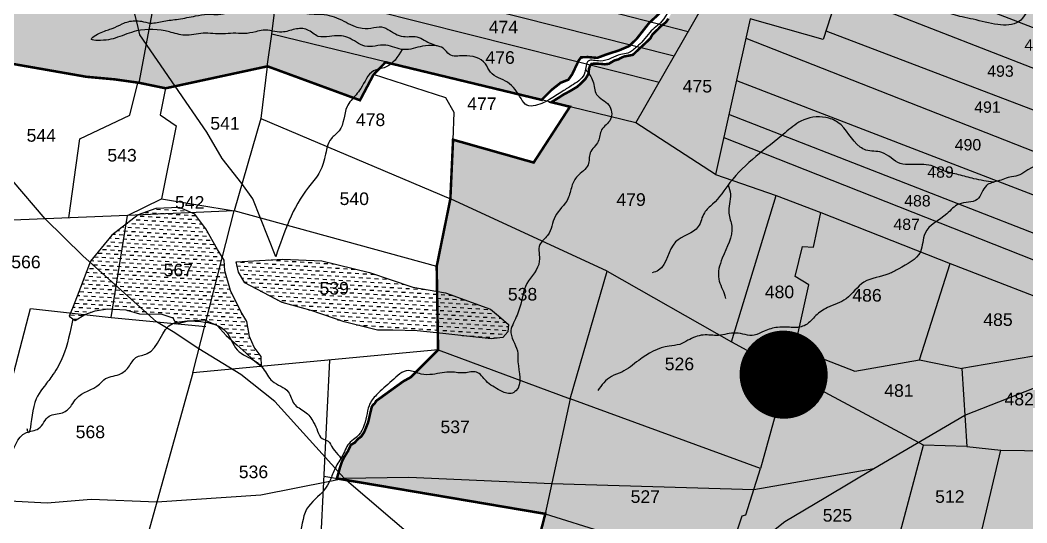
# Model space of a CAD drawing. Header units: inches. Extents: x 200003 to 248779, y 1594258 to 1607376.
# Drawn here: x 203288 to 204887, y 1601060 to 1601858 of the extents above; entities that cross this region are included whole.
import ezdxf
from ezdxf.enums import TextEntityAlignment as Align

# ---------------------------------------------------------------- set-up
doc = ezdxf.new("R2010")
doc.units = ezdxf.units.IN
doc.header["$LTSCALE"] = 15
doc.header["$MEASUREMENT"] = 0
for name, color, linetype in [('PLOTS', 7, 'Continuous'), ('PLOTS NO', 7, 'Continuous'), ('ROADS', 1, 'Continuous'), ('STREAMS', 4, 'Continuous'), ('TANKS', 4, 'Continuous'), ('text2', 7, 'Continuous'), ('WUA-14', 3, 'Continuous')]:
    doc.layers.add(name, color=color, linetype=linetype)
doc.styles.get("Standard").update_dxf_attribs({"font": 'arial.ttf'})

msp = doc.modelspace()

# ---------------------------------------------------------------- hatches: boundary and pattern name
at = {"layer": 'PLOTS NO', "true_color": 0xcd6928}
h = msp.add_hatch(color=32, dxfattribs=at)
h.dxf.hatch_style = 1
h.paths.add_polyline_path([(203001.6, 1601227.5), (202948, 1601216.1), (202928.9, 1601134.5), (202867.3, 1601145.9), (202831.2, 1601198.2), (202850.2, 1601298.2), (202744.5, 1601321.6), (202683.2, 1601407.4), (202716.3, 1601533.8), (202671.9, 1601545.4), (202609.6, 1601558.4), (202572.9, 1601658.9), (202584.9, 1601705.6), (202618.5, 1601856.4), (202628.8, 1601991.5), (202639.8, 1602113.3), (202697.5, 1602353.9), (202724.4, 1602427.6), (202796.6, 1602504), (202822.2, 1602545.7), (202847.3, 1602586.4), (202928.2, 1602568), (202987.4, 1602735.1), (203092.1, 1602721.8), (203130.5, 1602716.1), (203175, 1602708.5), (203211.3, 1602704.8), (203216.7, 1602701.7), (203210.5, 1602664.8), (203223.7, 1602661), (203234.6, 1602659.1), (203247.9, 1602659.4), (203259.6, 1602656.9), (203269.7, 1602651.4), (203282.8, 1602647.2), (203298.1, 1602645.5), (203310.4, 1602644.5), (203329.2, 1602642.8), (203338, 1602642.8), (203346, 1602639.6), (203350.2, 1602637.6), (203353.1, 1602629.9), (203358.6, 1602620), (203362.5, 1602611.4), (203372, 1602605.7), (203383, 1602601.5), (203389.3, 1602602.4), (203399.7, 1602603.7), (203404.8, 1602604.7), (203417.5, 1602602.5), (203424.9, 1602601), (203431, 1602602.4), (203439.7, 1602603), (203446.6, 1602603.9), (203453.8, 1602603.9), (203457.6, 1602603.9), (203477.7, 1602608.3), (203496.8, 1602618.8), (203505.7, 1602625), (203516.8, 1602626.2), (203529.4, 1602629.2), (203540.3, 1602629.9), (203549.2, 1602635.9), (203555.4, 1602643.7), (203562.1, 1602653.1), (203568.7, 1602660.3), (203574.7, 1602663.8), (203582.6, 1602669), (203607.2, 1602670.2), (203617.1, 1602674.5), (203622.2, 1602678.9), (203628.2, 1602689.1), (203632.4, 1602695.3), (203644.2, 1602707.5), (203649.7, 1602711.7), (203657.6, 1602715.4), (203672, 1602721.5), (203686.1, 1602718.8), (203691.5, 1602808.6), (203729.5, 1602815.8), (203809.1, 1602809), (203871.3, 1602801.6), (203983.3, 1602773.7), (204083.2, 1602730.7), (204101.2, 1602680.6), (204143.9, 1602676.5), (204148, 1602690.2), (204183.7, 1602695.1), (204209, 1602622.3), (204222.1, 1602547.2), (204231.5, 1602478.6), (204243.1, 1602459.4), (204258.8, 1602448.1), (204262.3, 1602438.3), (204262.6, 1602428.1), (204270.7, 1602419.1), (204284, 1602410.2), (204292.6, 1602404.6), (204302.4, 1602394), (204322.6, 1602378.4), (204344.1, 1602369.5), (204360.9, 1602364.4), (204376.4, 1602354.2), (204399.8, 1602347.4), (204413.8, 1602346.2), (204427.9, 1602347.1), (204436.7, 1602347.3), (204445.2, 1602346.1), (204452.2, 1602345.7), (204459.1, 1602344.7), (204471.8, 1602341.3), (204474, 1602340.1), (204483.2, 1602330), (204498.5, 1602321.3), (204517.2, 1602304.3), (204524.6, 1602292.6), (204532.8, 1602281.2), (204537.2, 1602270.7), (204546.2, 1602262.9), (204550.9, 1602255.5), (204557.2, 1602250.1), (204568.6, 1602245), (204577.2, 1602239.4), (204586.7, 1602235.6), (204617.4, 1602216.3), (204644.9, 1602207.1), (204669.4, 1602198.8), (204682, 1602196.2), (204670.8, 1602161.3), (204656, 1602115.4), (204642.4, 1602073.5), (204628.8, 1602031.5), (204622.8, 1602012.9), (204620.7, 1602005.6), (204610.6, 1601975.2), (204605.6, 1601959.6), (204602.4, 1601949.8), (204592.1, 1601918), (204587.2, 1601902.7), (204563.3, 1601916.2), (204543.5, 1601928), (204524.2, 1601928), (204507, 1601924.5), (204497.3, 1601915.3), (204481.5, 1601906.5), (204466.5, 1601900.8), (204445.4, 1601901.2), (204426, 1601903.4), (204410.2, 1601903.8), (204397, 1601901.2), (204372.8, 1601898.6), (204352.5, 1601897.7), (204334.9, 1601897.7), (204321.3, 1601896.8), (204317.8, 1601891.5), (204306.3, 1601872.2), (204286.5, 1601853.7), (204266.6, 1601828.4), (204255.2, 1601817.4), (204238.9, 1601810.4), (204219.6, 1601804.2), (204204.2, 1601798.5), (204189.2, 1601799.8), (204178.6, 1601799.4), (204174.7, 1601794.1), (204164.6, 1601772.6), (204158.4, 1601763.8), (204146.1, 1601758.9), (204131.6, 1601747.5), (204118.4, 1601734.3), (204116.4, 1601731.7), (203868, 1601791.6), (203849, 1601771.9), (203827.5, 1601731.2), (203680.6, 1601785.1), (203518.8, 1601750.2), (203476.8, 1601758.9), (203437.6, 1601764.4), (203392.7, 1601768.5), (203247.1, 1601794), (203197.2, 1601537.4), (202972.7, 1601531.7), (202988.9, 1601362.6)])
at = {"layer": 'PLOTS NO', "true_color": 0x58ba48}
h = msp.add_hatch(dxfattribs=at)
h.set_pattern_fill('ANSI31', color=85)
h.set_pattern_definition([(45, (0, 0), (-0.088388347648, 0.088388347648), [])])
h.paths.add_polyline_path([(205100.3, 1600433.1), (204948.4, 1600433.3), (204782.5, 1600424.3), (204654.4, 1600420.8), (204534.1, 1600417.6), (204532.6, 1600473), (204606.5, 1600482), (204650.4, 1600610.2), (204535.4, 1600636.5), (204566.7, 1600659.7), (204346.3, 1600681.2), (204028.6, 1600713.6), (204121.8, 1601074.1), (203790.8, 1601130.3), (203795.7, 1601147.6), (203799.4, 1601158.4), (203802.4, 1601164.2), (203808.5, 1601174), (203813, 1601183.7), (203819.1, 1601187.2), (203824.5, 1601193.3), (203829.3, 1601196.8), (203832.4, 1601201.3), (203834.5, 1601204.7), (203840.4, 1601219.2), (203842.7, 1601229.3), (203844.3, 1601236.3), (203846.1, 1601243.6), (203847.7, 1601246.6), (203851, 1601249.6), (203853.1, 1601253.4), (203896, 1601284.4), (203908.2, 1601291.2), (203951.5, 1601334.5), (203949.3, 1601467.2), (203971, 1601574.3), (203975.3, 1601668.5), (204103.3, 1601632.2), (204160.9, 1601720.9), (204131.3, 1601728.1), (204141.2, 1601734.1), (204151.6, 1601740.8), (204160.3, 1601745.3), (204172.6, 1601752.7), (204180, 1601759.4), (204185.6, 1601765.2), (204190.6, 1601773.7), (204191.2, 1601781.5), (204192.7, 1601785.7), (204195.1, 1601788.9), (204198, 1601789.2), (204201.9, 1601789.2), (204205.8, 1601789.2), (204210.9, 1601788.9), (204216.3, 1601788.3), (204222.7, 1601789.1), (204226.6, 1601791.5), (204229.5, 1601793.2), (204231.8, 1601794.4), (204238.2, 1601796.3), (204240.5, 1601797.7), (204242.9, 1601798.8), (204244.8, 1601799.7), (204246.6, 1601800.6), (204260.9, 1601803.3), (204269.8, 1601811.9), (204278.6, 1601819.9), (204288.7, 1601829.6), (204292.1, 1601835.9), (204301.6, 1601844.9), (204304.7, 1601848.5), (204313.2, 1601854.9), (204317.4, 1601860.8), (204320, 1601865.5), (204328.3, 1601881), (204334, 1601886.7), (204341.5, 1601887.7), (204348.6, 1601888.3), (204358.1, 1601887.5), (204365, 1601887.6), (204370.3, 1601887.2), (204378.1, 1601886.8), (204385.1, 1601886.6), (204390.6, 1601886.4), (204404.4, 1601886.4), (204413.6, 1601886.5), (204423.9, 1601887.2), (204475.1, 1601889.5), (204496.8, 1601898.9), (204505.8, 1601906.3), (204519.4, 1601915.9), (204534.2, 1601915.9), (204547.8, 1601908.9), (204559.6, 1601905.3), (204571, 1601898.5), (204583, 1601889.8), (204587.2, 1601902.7), (204592.1, 1601918), (204602.4, 1601949.8), (204605.6, 1601959.6), (204610.6, 1601975.2), (204642.4, 1602073.5), (204682, 1602196.2), (204702.2, 1602258.3), (204707.3, 1602284.2), (204840.9, 1602245.5), (204907.7, 1602226.8), (204925.2, 1602104.4), (205101.7, 1602032.3), (205081.8, 1602000.8), (205158.8, 1601940.1), (205164.7, 1601877.4), (205178.9, 1601836.5), (205168.2, 1601806.6), (205147.7, 1601749.6), (205130.9, 1601725), (205139.6, 1601687.1), (205165.6, 1601661.5), (205200.7, 1601626.9), (205180.5, 1601515.3), (205270.1, 1601469.7), (205260.1, 1601413.3), (205250.7, 1601351.5), (205238.1, 1601328.4), (205229.2, 1601295.8), (205221.8, 1601261.7), (205215, 1601219.1), (205208.7, 1601169.2), (205203.4, 1601137.2), (205196, 1601106.2), (205192.3, 1601033.8), (205177.6, 1600929.6), (205151.7, 1600722.5)])
at = {"layer": 'TANKS'}
h = msp.add_hatch(dxfattribs=at)
h.set_pattern_fill('DASH', color=256, scale=1.9816, angle=-3.6104)
h.set_pattern_definition([(356.38964, (193844.571, 1595630.348), (6.67528, 5.8829062), [6.2915795, -6.2915795])])
h.paths.add_polyline_path([(203671.2, 1601308.3), (203670.3, 1601323.9), (203659.4, 1601338.8), (203652.2, 1601355.7), (203648, 1601379.6), (203638.3, 1601395.7), (203621.8, 1601428.7), (203612.7, 1601460.1), (203611.6, 1601477.2), (203601.3, 1601494), (203582.4, 1601526.9), (203565.3, 1601550.1), (203540.9, 1601561), (203503.1, 1601559.4), (203475.3, 1601548.9), (203433.2, 1601517), (203399.6, 1601475.7), (203383.5, 1601433.9), (203371.8, 1601403.5), (203365.8, 1601388), (203371.4, 1601383.9), (203375, 1601381.3), (203390.7, 1601390.7), (203406.8, 1601396.8), (203426.7, 1601399.9), (203455.4, 1601398), (203477.2, 1601391.8), (203512.8, 1601391.5), (203530.5, 1601385.5), (203535.3, 1601376.2), (203555.3, 1601380.7), (203580.7, 1601382.2), (203600.9, 1601373.4), (203614.8, 1601357.7), (203632.4, 1601342.1), (203646, 1601330), (203657.4, 1601319.1)])
h.paths.add_polyline_path([(203630.9, 1601474.7), (203704.8, 1601478.9), (203766.8, 1601476.3), (203842.7, 1601457.5), (203911.5, 1601434), (203963.3, 1601425.3), (204034.9, 1601399.5), (204047.6, 1601388.5), (204063.3, 1601375), (204062.3, 1601363.3), (204054.5, 1601354.4), (204035.9, 1601352.1), (204001.7, 1601355.9), (203958.9, 1601360.6), (203933.6, 1601363.4), (203918.1, 1601365.1), (203879.5, 1601365.7), (203855.4, 1601366.1), (203802.2, 1601378.9), (203750.1, 1601396.9), (203703.9, 1601409.8), (203644.8, 1601441.1), (203634.3, 1601457.9)])
at = {"layer": 'text2'}
h = msp.add_hatch(dxfattribs=at)
h.set_pattern_fill('ANSI31', color=5)
h.set_pattern_definition([(45, (13636.89924, -11383.42641), (-0.088388347648, 0.088388347648), [])])
edge = h.paths.add_edge_path()
edge.add_arc((204500.3, 1601295.2), 69.1, 0, 360)
h.paths.add_polyline_path([(204421.7, 1601264.2), (204579, 1601264.2), (204579, 1601326.2), (204421.7, 1601326.2)], flags=9)

# ---------------------------------------------------------------- linework, layer by layer
at = {"layer": 'PLOTS'}
for points in [[(204392.2, 1601613.4), (204265.5, 1601695.5), (203687.6, 1601836.3), (203710.5, 1602020.4), (203735.3, 1602266), (203646, 1602313), (203314.1, 1602277.8), (203130.3, 1602301), (203158.1, 1602365.7), (203102.9, 1602358.1), (203099.8, 1602341.2), (202745.3, 1602371.7), (202665.7, 1602363.7), (202571.9, 1602268.6), (202561.7, 1602227.7), (202631.4, 1602113.3), (202621.4, 1601990.2), (202563, 1601989.3)], [(204702.2, 1602258.3), (204563, 1601827.7), (204447, 1601860.6), (204392.2, 1601613.4), (204488.6, 1601579.7), (204559.5, 1601553.1), (204764.9, 1601471.7), (204967.4, 1601393.3), (205011, 1601536.7), (205065.8, 1601557.8), (205182.4, 1601514.6), (205270.1, 1601469.7)], [(203247.1, 1601794), (203392.7, 1601768.5), (203437.6, 1601764.4), (203476.8, 1601758.9), (203533.5, 1602061.3), (203369.3, 1602080.2), (203315.9, 1602090.7), (203254.4, 1602095.2)], [(203708.4, 1602003.3), (203920.8, 1601951.1), (204348.8, 1601840.2)], [(204326.3, 1601801), (203702.9, 1601958.9)], [(204605.6, 1601959.6), (205147.7, 1601749.6)], [(203697.2, 1601913), (204302.7, 1601760.1)], [(205139.6, 1601687.1), (204587.2, 1601902.7)], [(204265.5, 1601695.5), (204372, 1601880.4)], [(204160.9, 1601720.9), (204103.3, 1601632.2), (203975.3, 1601668.5), (203977.1, 1601711.6), (203963.7, 1601734.8), (203849, 1601771.9), (203827.5, 1601731.2), (203679.9, 1601784.9), (203687.6, 1601836.3)], [(204440.1, 1601829.7), (205096.1, 1601572), (205065.8, 1601557.8)], [(204567.3, 1601841.2), (205143.9, 1601621.5), (205148.2, 1601592.9), (205096.1, 1601572)], [(203679.9, 1601784.9), (203669.9, 1601702), (203627.5, 1601555.5), (203458.2, 1601548.1), (203512.1, 1601574.4), (203627.5, 1601555.5)], [(203476.8, 1601758.9), (203518.8, 1601750.2), (203680.6, 1601785.1)], [(203365.1, 1601544.3), (203382.6, 1601670), (203461.7, 1601707.4), (203474.9, 1601759.1)], [(203518.8, 1601750.2), (203509.9, 1601708.1), (203535.3, 1601690.7), (203512.1, 1601574.4)], [(204425.2, 1601762.4), (205011, 1601536.7)], [(203669.9, 1601702), (203971, 1601574.3), (203975.3, 1601668.5)], [(204994.4, 1601482), (204413.3, 1601708.6)], [(204405.2, 1601671.9), (204982.8, 1601443.9)], [(203971, 1601574.3), (203949.3, 1601467.2), (203627.5, 1601555.5)], [(203949.3, 1601467.2), (203951.5, 1601334.5), (204161.2, 1601256.8), (204220, 1601459.4), (203971, 1601574.3)], [(204220, 1601459.4), (204417.3, 1601347.6), (204488.6, 1601579.7)], [(203458.2, 1601548.1), (203197.2, 1601537.4)], [(203432.5, 1601386.1), (203458.2, 1601548.1)], [(203951.5, 1601334.5), (203562.1, 1601298.1), (203627.5, 1601555.5)], [(204417.3, 1601347.6), (204505.7, 1601299.3), (204518.2, 1601337.7), (204540.1, 1601437.7), (204518.5, 1601451), (204530.3, 1601498.8), (204547.9, 1601497.8), (204559.5, 1601553.1)], [(204518.2, 1601337.7), (204613.5, 1601300.6), (204716.2, 1601318.6), (204764.9, 1601471.7)], [(203274.6, 1601286.4), (203304.2, 1601400.2), (203432.5, 1601386.1), (203582.8, 1601371.6)], [(204950.1, 1601333.8), (204783.2, 1601304.9)], [(203778.9, 1601318.3), (203760.1, 1600932.8)], [(204716.2, 1601318.6), (204783.2, 1601304.9), (204791.4, 1601181.2), (204722.5, 1601183.1), (204505.7, 1601299.3)], [(203562.1, 1601298.1), (203482.1, 1601011.1)], [(204505.7, 1601299.3), (204463.5, 1601146.4), (204161.2, 1601256.8)], [(204161.2, 1601256.8), (204121.8, 1601074.1), (204405.6, 1600984.9), (204434.6, 1601070.9), (204440.5, 1601072.4), (204463.5, 1601146.4)], [(204405.6, 1600984.9), (204648.8, 1600906.7), (204722.5, 1601183.1)], [(204790.4, 1600942.2), (204845.4, 1601175.5)], [(204791.4, 1601181.2), (204845.4, 1601175.5), (205032.2, 1601172.7), (205214.8, 1601157.2)], [(203769.9, 1601134), (204121.8, 1601074.1)], [(204028.6, 1600713.6), (204121.8, 1601074.1)]]:
    msp.add_lwpolyline(points, dxfattribs=at)
at = {"layer": 'ROADS'}
for points in [[(203802.1, 1601130.7), (203692.5, 1601252.7), (203638.4, 1601295.5), (203571.8, 1601336), (203530.8, 1601363.5), (203504.3, 1601379.2), (203387.3, 1601483.8), (203327.7, 1601542.7), (203222.2, 1601665.7), (203076.3, 1601822.3), (203023.7, 1601889.3), (202977.2, 1601920), (202908.7, 1601958), (202879.7, 1601987.6), (202853.6, 1602017.8), (202797.2, 1602071.7), (202756.8, 1602098.6), (202748.8, 1602111.2), (202685.3, 1602332.5)], [(203693.6, 1601482.3), (203657.2, 1601574.3), (203640.1, 1601599), (203608.8, 1601638.8), (203584.5, 1601680.6), (203534.1, 1601753.5), (203478.1, 1601835.3), (203474.1, 1601851.4), (203455.1, 1601927.8)], [(202891.2, 1601115), (203330.5, 1601091.6), (203400.5, 1601097.6), (203505, 1601093.4), (203669.9, 1601104.2), (203779.4, 1601126.1), (203802.1, 1601130.7), (203904.9, 1601132.5), (204132.2, 1601122.4), (204453.1, 1601113), (204643.6, 1601146.1), (204788.1, 1601231.1), (205021.4, 1601322.3)], [(204478.7, 1601043.4), (204502.3, 1601061.9), (204533.5, 1601080.5), (204567.2, 1601100.8), (204643.6, 1601146.1)], [(203802.1, 1601130.7), (203915.4, 1601033.8), (204007.1, 1600909.9), (204061.8, 1600852.7), (204091, 1600725.6), (204163.5, 1600300.4), (204212.6, 1600196.1), (204256.1, 1600089.4)]]:
    msp.add_lwpolyline(points, dxfattribs=at)
at = {"layer": 'STREAMS'}
for points in [[(204953.6, 1601911.7), (204920.1, 1601905.4), (204895, 1601885.2), (204873.5, 1601855.9), (204840.6, 1601851.4), (204801.3, 1601859.8), (204783.9, 1601863.5), (204755.7, 1601871.1), (204741.7, 1601872.7), (204724.1, 1601873.1), (204710.9, 1601881.4), (204684.6, 1601883.1), (204666.7, 1601894.4), (204637.5, 1601893.3), (204611.3, 1601886.1), (204584.6, 1601894.7), (204566.7, 1601903.9), (204546, 1601917.6), (204521.4, 1601921.5), (204483.8, 1601898.4), (204433.9, 1601896.2), (204383.2, 1601891.4), (204328.3, 1601887.6), (204307.1, 1601856.9), (204287.6, 1601838.9), (204277.3, 1601826.1), (204266.9, 1601816), (204253.1, 1601806.1), (204241.5, 1601803.8), (204226.4, 1601797.9), (204209.1, 1601793.5), (204190.1, 1601793.3), (204184.7, 1601775.6), (204166.6, 1601756.3), (204151.3, 1601746.7), (204131.1, 1601733.9), (204106.2, 1601722.8), (204092.6, 1601723.2), (204083.3, 1601733.7), (204061.8, 1601759.7), (204035, 1601775.6), (204026.7, 1601789.1), (203992, 1601801.9), (203969.5, 1601803.9), (203959.7, 1601813.9), (203946.3, 1601817.9), (203926.8, 1601817.1), (203897, 1601811.6), (203868.6, 1601818.6), (203835.4, 1601817), (203808.4, 1601830.8), (203779.2, 1601832.7), (203761.3, 1601832.7), (203743.6, 1601843.3), (203724.2, 1601844), (203703.4, 1601839.5), (203673.7, 1601842.5), (203662, 1601840.1), (203643.4, 1601837), (203626.1, 1601837.6), (203609.7, 1601836.5), (203578.2, 1601837.6), (203549.2, 1601834.5), (203524.8, 1601839.8), (203472.6, 1601841.2), (203442.5, 1601831.2), (203410.8, 1601826.2), (203401.3, 1601827.8), (203416.4, 1601839), (203434.1, 1601845.3), (203450, 1601852.5), (203459.5, 1601856), (203480.3, 1601856.6), (203494.6, 1601853.9), (203516, 1601856.8), (203539.1, 1601860.1), (203566.4, 1601865.1), (203585.3, 1601867.8), (203598.5, 1601867.6), (203614.2, 1601869.5), (203625, 1601873.2), (203644.1, 1601873.4), (203662.1, 1601876), (203682.1, 1601881.3), (203698.4, 1601882.6), (203714.5, 1601877.5), (203732, 1601871.6), (203743.1, 1601869.1), (203774.6, 1601866.9), (203805.3, 1601855), (203819.6, 1601848.3), (203831.1, 1601845.6), (203849.6, 1601846.5), (203865.5, 1601847), (203871.8, 1601843.8), (203896.4, 1601832.5), (203920.9, 1601831.1), (203932.4, 1601824.9), (203954, 1601816.6)], [(203894.7, 1601811.8), (203868.1, 1601783.7), (203849.2, 1601777.8), (203828.7, 1601749.8), (203813.3, 1601730.7), (203807.1, 1601721), (203794.3, 1601682.5), (203782, 1601670.2), (203771.9, 1601641.4), (203762.1, 1601614.8), (203745.6, 1601593), (203693.6, 1601482.3)], [(204185.7, 1601780), (204197.4, 1601761.5), (204203.1, 1601740.3), (204222.6, 1601723.6), (204225.5, 1601700.9), (204211.3, 1601684), (204205.8, 1601665.9), (204193.2, 1601647.5), (204189.7, 1601628.7), (204172.7, 1601610.6), (204163.9, 1601594.7), (204157.8, 1601574.8), (204137.4, 1601546.6), (204125.5, 1601516.5), (204113.1, 1601501.8), (204112.3, 1601475.3), (204092.7, 1601439.8), (204081.5, 1601402.5), (204071.4, 1601377.6), (204067.2, 1601365.6), (204077.4, 1601333), (204078.4, 1601315.6), (204075.2, 1601269.7), (204067.4, 1601265.4), (204050.3, 1601270.2), (204027.7, 1601285.3), (204012.6, 1601299.2), (203993.4, 1601298), (203972.7, 1601299.3), (203942.8, 1601295.7), (203924.4, 1601296.2), (203904.6, 1601301.6), (203878.1, 1601285.5), (203853.8, 1601263.2), (203841.8, 1601245.9), (203838, 1601229.1), (203822, 1601195.9), (203812.1, 1601188), (203800.1, 1601167.4), (203788.1, 1601146.6), (203780, 1601127.4), (203771.2, 1601112.8), (203742.8, 1601081.3), (203730.4, 1601036.5), (203722.3, 1601018.1), (203712.4, 1600985.9), (203693.2, 1600951.6), (203678.4, 1600938.3), (203670.4, 1600930.1), (203659, 1600901.3), (203641.5, 1600874.9), (203631.1, 1600850.8), (203618, 1600840), (203603.1, 1600826.8), (203576.4, 1600791.8), (203552.6, 1600770.4), (203519.9, 1600700), (203499.2, 1600657.8), (203505.9, 1600643.2), (203498.8, 1600613.7), (203501.7, 1600598.2), (203485.4, 1600566.1), (203481.4, 1600533.6), (203467.6, 1600522.8), (203426, 1600454.1), (203420.2, 1600428.7), (203411, 1600415.4), (203409.9, 1600393.5), (203393.8, 1600358.4), (203391.8, 1600342.8), (203383.7, 1600318.3), (203389.8, 1600283.4), (203394.2, 1600266.5), (203400.9, 1600224.8), (203410.3, 1600202.9), (203409.6, 1600184.7), (203426.6, 1600165.5), (203432.1, 1600148.7), (203437.4, 1600131.5), (203452.6, 1600101.5), (203457.1, 1600084.1), (203461.3, 1600077.5)], [(205087.4, 1601754.2), (205059.5, 1601741.9), (205041.4, 1601721.1), (205006.3, 1601703.5), (204985.6, 1601681.8), (204938.6, 1601637.2), (204887.9, 1601620.5), (204875.4, 1601612.5), (204862.3, 1601609.7), (204840, 1601602.6), (204822.4, 1601595.7), (204807.8, 1601573.6), (204778.5, 1601566.2), (204759.5, 1601550.8), (204724.9, 1601519.8), (204717.4, 1601490.5), (204683.1, 1601463.5), (204667.4, 1601455.4), (204627.8, 1601442.2), (204599.4, 1601415.7), (204570.1, 1601401.7), (204551.5, 1601389.1), (204535.3, 1601374.2), (204525.4, 1601370.7), (204504.1, 1601370.8), (204490.7, 1601370.3), (204469.5, 1601364.5), (204453.7, 1601357.8), (204424.1, 1601361.4), (204396.8, 1601357.7), (204372.6, 1601358.1), (204348.2, 1601349.8), (204335.5, 1601343.4), (204318.7, 1601340.7), (204270.1, 1601317.9), (204243.1, 1601299.3), (204226.7, 1601292.2), (204205, 1601270.1)], [(204833.7, 1601600.9), (204802.6, 1601606.5), (204778.2, 1601612.8), (204754.6, 1601619.2), (204734.6, 1601627.3), (204702.3, 1601629), (204685.6, 1601630.7), (204656, 1601648.3), (204630.9, 1601652), (204621.7, 1601656.9), (204586.5, 1601696), (204567.1, 1601703.8), (204527.8, 1601698), (204502.5, 1601679.4), (204414.9, 1601600.3), (204387.5, 1601565.9), (204374.4, 1601552.5), (204364.8, 1601530.4), (204328.7, 1601506), (204301.6, 1601461.1), (204291.4, 1601456.9)], [(204412.1, 1601596.6), (204415.7, 1601581.8), (204413.3, 1601551.7), (204417.9, 1601531.1), (204402.9, 1601480.5), (204397.3, 1601447), (204406.8, 1601420.7), (204407.8, 1601416.3)], [(203371.4, 1601383.9), (203355.4, 1601323.9), (203339.9, 1601295.3), (203326.4, 1601277.2), (203307.8, 1601237.5), (203300.3, 1601204.2), (203298.9, 1601209)], [(202982.4, 1599800.1), (202999, 1599819.6), (202992.5, 1599860.7), (203002.3, 1599886.7), (203004.2, 1599900.6), (203016.4, 1599920.9), (203017, 1599941.6), (203005.3, 1599962.3), (202994.7, 1599977), (202992.6, 1600000.4), (202988.1, 1600017.1), (202976.9, 1600037.8), (202979.8, 1600055.7), (202977.4, 1600087.8), (202975.2, 1600094.3), (202967.8, 1600120.2), (202942.5, 1600149.2), (202931.4, 1600168.6), (202937.7, 1600182), (202953.5, 1600196.3), (202961.4, 1600206.4), (202976.4, 1600243.7), (202984.6, 1600260.4), (202998.7, 1600290.6), (203034.4, 1600324.3), (203044.9, 1600350.3), (203051.8, 1600376.4), (203060.7, 1600391), (203060.6, 1600417.3), (203063, 1600426.9), (203073.8, 1600433.1), (203085.3, 1600459.4), (203099, 1600474.3), (203117.8, 1600517.8), (203132.3, 1600545.5), (203143.2, 1600588.1), (203155.7, 1600609.8), (203166.9, 1600634.6), (203184.4, 1600656.2), (203192.6, 1600696.8), (203209.9, 1600717.2), (203209.5, 1600737.6), (203211.7, 1600750.9), (203226.3, 1600770.4), (203223.1, 1600802), (203220.5, 1600821.7), (203228, 1600840.8), (203228.2, 1600865.7), (203237.1, 1600914), (203236.7, 1600935.3), (203249.1, 1600958.1), (203250.7, 1600984.4), (203252.2, 1601006.8), (203259.1, 1601035.1), (203265.9, 1601060.5), (203267.5, 1601077.1), (203269, 1601082.2), (203260.5, 1601127.7), (203270.3, 1601158), (203297.6, 1601203.3), (203317, 1601209.6), (203333.8, 1601229.3), (203354.9, 1601234.8), (203369.5, 1601246.6), (203377.1, 1601257.6), (203413.7, 1601280.1), (203420.9, 1601287.2), (203444.9, 1601295.7), (203459.9, 1601307.1), (203471.7, 1601322.4), (203489.5, 1601328.6), (203530.3, 1601376.7), (203540.3, 1601379.3), (203574.7, 1601379.6), (203615, 1601363.5), (203632.4, 1601334.6), (203662.3, 1601316.1), (203673.6, 1601305.2), (203688.4, 1601284.8), (203713.5, 1601268), (203722.7, 1601249.1), (203739.9, 1601236.4), (203753.8, 1601219.4), (203760.2, 1601205.3), (203767.5, 1601193.7), (203776.8, 1601189.7), (203784.9, 1601177.6), (203796.9, 1601161.6), (203795.9, 1601162.2)]]:
    msp.add_spline(points, degree=3, dxfattribs=at)
at = {"layer": 'TANKS'}
for points in [[(203671.2, 1601308.3), (203670.3, 1601323.9), (203659.4, 1601338.8), (203652.2, 1601355.7), (203648, 1601379.6), (203638.3, 1601395.7), (203621.8, 1601428.7), (203612.7, 1601460.1), (203611.6, 1601477.2), (203601.3, 1601494), (203582.4, 1601526.9), (203565.3, 1601550.1), (203540.9, 1601561), (203503.1, 1601559.4), (203475.3, 1601548.9), (203433.2, 1601517), (203399.6, 1601475.7), (203383.5, 1601433.9), (203371.8, 1601403.5), (203365.8, 1601388), (203371.4, 1601383.9), (203375, 1601381.3), (203390.7, 1601390.7), (203406.8, 1601396.8), (203426.7, 1601399.9), (203455.4, 1601398), (203477.2, 1601391.8), (203512.8, 1601391.5), (203530.5, 1601385.5), (203535.3, 1601376.2), (203555.3, 1601380.7), (203580.7, 1601382.2), (203600.9, 1601373.4), (203614.8, 1601357.7), (203632.4, 1601342.1), (203646, 1601330), (203657.4, 1601319.1)], [(203630.9, 1601474.7), (203704.8, 1601478.9), (203766.8, 1601476.3), (203842.7, 1601457.5), (203911.5, 1601434), (203963.3, 1601425.3), (204034.9, 1601399.5), (204047.6, 1601388.5), (204063.3, 1601375), (204062.3, 1601363.3), (204054.5, 1601354.4), (204035.9, 1601352.1), (204001.7, 1601355.9), (203958.9, 1601360.6), (203933.6, 1601363.4), (203918.1, 1601365.1), (203879.5, 1601365.7), (203855.4, 1601366.1), (203802.2, 1601378.9), (203750.1, 1601396.9), (203703.9, 1601409.8), (203644.8, 1601441.1), (203634.3, 1601457.9)]]:
    msp.add_lwpolyline(points, close=True, dxfattribs=at)
at = {"layer": 'WUA-14', "color": 17, "const_width": 4}
for points in [[(204306.3, 1601872.2), (204286.5, 1601853.7), (204266.6, 1601828.4), (204255.2, 1601817.4), (204238.9, 1601810.4), (204219.6, 1601804.2), (204204.2, 1601798.5), (204189.2, 1601799.8), (204178.6, 1601799.4), (204174.7, 1601794.1), (204164.6, 1601772.6), (204158.4, 1601763.8), (204146.1, 1601758.9), (204131.6, 1601747.5), (204118.4, 1601734.3), (204116.4, 1601731.7), (203868, 1601791.6), (203849, 1601771.9), (203827.5, 1601731.2), (203680.6, 1601785.1), (203518.8, 1601750.2), (203476.8, 1601758.9), (203437.6, 1601764.4), (203392.7, 1601768.5), (203247.1, 1601794)], [(204028.6, 1600713.6), (204121.8, 1601074.1), (203790.8, 1601130.3), (203795.7, 1601147.6), (203799.4, 1601158.4), (203802.4, 1601164.2), (203808.5, 1601174), (203813, 1601183.7), (203819.1, 1601187.2), (203824.5, 1601193.3), (203829.3, 1601196.8), (203832.4, 1601201.3), (203834.5, 1601204.7), (203840.4, 1601219.2), (203842.7, 1601229.3), (203844.3, 1601236.3), (203846.1, 1601243.6), (203847.7, 1601246.6), (203851, 1601249.6), (203853.1, 1601253.4), (203896, 1601284.4), (203908.2, 1601291.2), (203951.5, 1601334.5), (203949.3, 1601467.2), (203971, 1601574.3), (203975.3, 1601668.5), (204103.3, 1601632.2), (204160.9, 1601720.9), (204131.3, 1601728.1), (204141.2, 1601734.1), (204151.6, 1601740.8), (204160.3, 1601745.3), (204172.6, 1601752.7), (204180, 1601759.4), (204185.6, 1601765.2), (204190.6, 1601773.7), (204191.2, 1601781.5), (204192.7, 1601785.7), (204195.1, 1601788.9), (204198, 1601789.2), (204201.9, 1601789.2), (204205.8, 1601789.2), (204210.9, 1601788.9), (204216.3, 1601788.3), (204222.7, 1601789.1), (204226.6, 1601791.5), (204229.5, 1601793.2), (204231.8, 1601794.4), (204238.2, 1601796.3), (204240.5, 1601797.7), (204242.9, 1601798.8), (204244.8, 1601799.7), (204246.6, 1601800.6), (204260.9, 1601803.3), (204269.8, 1601811.9), (204278.6, 1601819.9), (204288.7, 1601829.6), (204292.1, 1601835.9), (204301.6, 1601844.9), (204304.7, 1601848.5), (204313.2, 1601854.9), (204317.4, 1601860.8)]]:
    msp.add_lwpolyline(points, dxfattribs=at)
at = {"layer": 'WUA-14', "const_width": 3}
for points in [[(204306.3, 1601872.2), (204286.5, 1601853.7), (204266.6, 1601828.4), (204255.2, 1601817.4), (204238.9, 1601810.4), (204219.6, 1601804.2), (204204.2, 1601798.5), (204189.2, 1601799.8), (204178.6, 1601799.4), (204174.7, 1601794.1), (204164.6, 1601772.6), (204158.4, 1601763.8), (204146.1, 1601758.9), (204131.6, 1601747.5), (204118.4, 1601734.3), (204116.4, 1601731.7), (203868, 1601791.6), (203849, 1601771.9), (203827.5, 1601731.2), (203680.6, 1601785.1), (203518.8, 1601750.2), (203476.8, 1601758.9), (203437.6, 1601764.4), (203392.7, 1601768.5), (203247.1, 1601794)], [(204028.6, 1600713.6), (204121.8, 1601074.1), (203790.8, 1601130.3), (203795.7, 1601147.6), (203799.4, 1601158.4), (203802.4, 1601164.2), (203808.5, 1601174), (203813, 1601183.7), (203819.1, 1601187.2), (203824.5, 1601193.3), (203829.3, 1601196.8), (203832.4, 1601201.3), (203834.5, 1601204.7), (203840.4, 1601219.2), (203842.7, 1601229.3), (203844.3, 1601236.3), (203846.1, 1601243.6), (203847.7, 1601246.6), (203851, 1601249.6), (203853.1, 1601253.4), (203896, 1601284.4), (203908.2, 1601291.2), (203951.5, 1601334.5), (203949.3, 1601467.2), (203971, 1601574.3), (203975.3, 1601668.5), (204103.3, 1601632.2), (204160.9, 1601720.9), (204131.3, 1601728.1), (204141.2, 1601734.1), (204151.6, 1601740.8), (204160.3, 1601745.3), (204172.6, 1601752.7), (204180, 1601759.4), (204185.6, 1601765.2), (204190.6, 1601773.7), (204191.2, 1601781.5), (204192.7, 1601785.7), (204195.1, 1601788.9), (204198, 1601789.2), (204201.9, 1601789.2), (204205.8, 1601789.2), (204210.9, 1601788.9), (204216.3, 1601788.3), (204222.7, 1601789.1), (204226.6, 1601791.5), (204229.5, 1601793.2), (204231.8, 1601794.4), (204238.2, 1601796.3), (204240.5, 1601797.7), (204242.9, 1601798.8), (204244.8, 1601799.7), (204246.6, 1601800.6), (204260.9, 1601803.3), (204269.8, 1601811.9), (204278.6, 1601819.9), (204288.7, 1601829.6), (204292.1, 1601835.9), (204301.6, 1601844.9), (204304.7, 1601848.5), (204313.2, 1601854.9), (204317.4, 1601860.8)]]:
    msp.add_lwpolyline(points, dxfattribs=at)

# ---------------------------------------------------------------- texts
at = {"layer": 'PLOTS NO'}
for s, height, p in [('474', 20, (204032, 1601837.4)), ('494', 18, (204882.6, 1601809.9)), ('476', 20, (204026.7, 1601789.1)), ('493', 18, (204823.7, 1601768.5)), ('475', 20, (204340, 1601743.5)), ('477', 20, (203997.7, 1601715.6)), ('491', 18, (204803, 1601711.3)), ('541', 20, (203589.8, 1601684.5)), ('478', 20, (203821, 1601690.2)), ('544', 20, (203298, 1601665.3)), ('490', 18, (204772.1, 1601651.5)), ('543', 20, (203426.3, 1601633.8)), ('489', 18, (204728.5, 1601608.1)), ('542', 20, (203533.8, 1601558.9)), ('540', 20, (203795.1, 1601564.7)), ('479', 20, (204234.7, 1601563.4)), ('488', 18, (204691.8, 1601562.4)), ('487', 18, (204674.7, 1601525.1)), ('566', 20, (203273.7, 1601464.2)), ('567', 20, (203515.7, 1601451.5)), ('539', 20, (203763.2, 1601422.5)), ('538', 20, (204062.3, 1601413)), ('480', 20, (204470.4, 1601416.7)), ('486', 20, (204609.4, 1601411.3)), ('485', 20, (204817.4, 1601372.6)), ('526', 20, (204311.5, 1601302.3)), ('481', 20, (204660.1, 1601260)), ('482', 20, (204851.1, 1601246.4)), ('537', 20, (203955.3, 1601202.3)), ('568', 20, (203376, 1601194.3)), ('536', 20, (203635, 1601130.8)), ('527', 20, (204257.3, 1601091.5)), ('512', 20, (204740.9, 1601091.6)), ('525', 20, (204562.4, 1601061.7))]:
    msp.add_text(s, height=height, dxfattribs=at).set_placement(p)
at = {"layer": 'PLOTS NO', "color": 1}
msp.add_text('TC3', height=40, dxfattribs=at).set_placement((204500.3, 1601295.2), align=Align.MIDDLE_CENTER)

doc.saveas('drawing.dxf')
